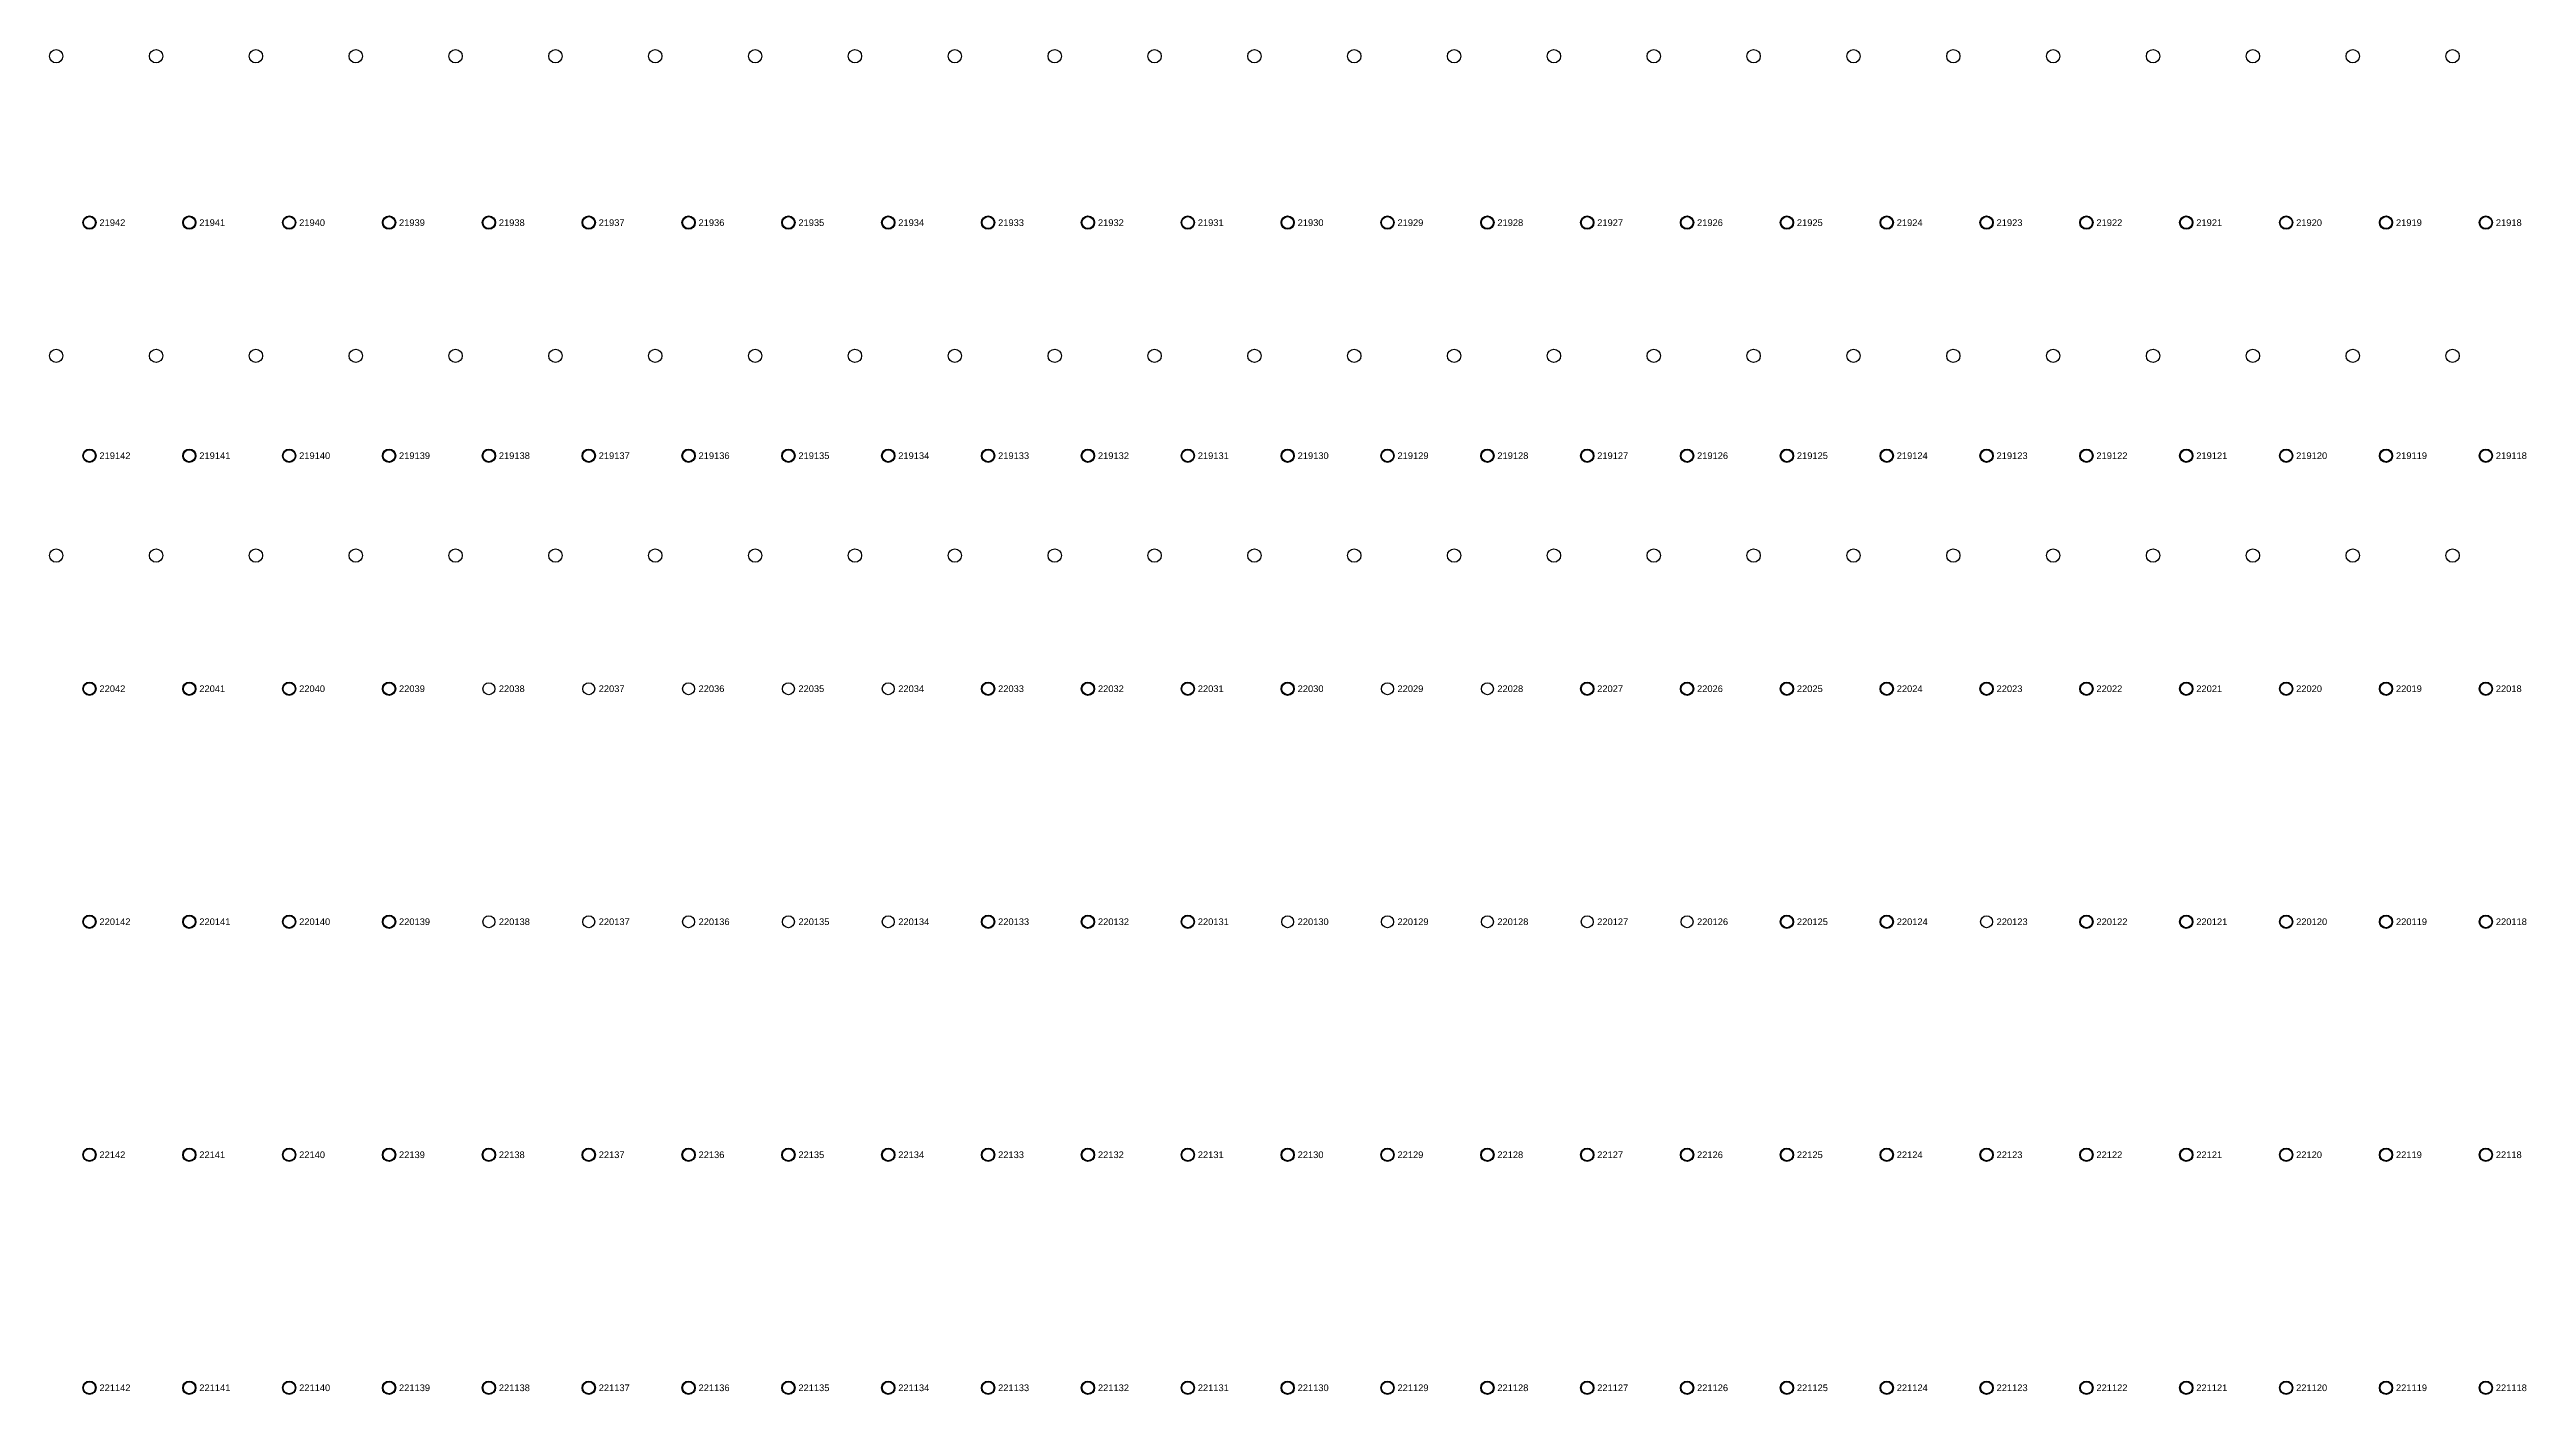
# Model space of a CAD drawing. Extents: x -5 to 376, y -217 to 241.
# Drawn here: x 185.4 to 280, y -157.2 to -105.9 of the extents above; entities that cross this region are included whole.
import ezdxf

# ---------------------------------------------------------------- set-up
doc = ezdxf.new("R2010")
doc.units = 0
for name, color, linetype in [('FIXTURE_INTERFACE_PIN', 4, 'CONTINUOUS'), ('GROUND_INTERFACE_PIN', 6, 'CONTINUOUS'), ('TESTER_INTERFACE_PIN', 144, 'CONTINUOUS'), ('TESTER_INTERFACE_PIN_LABEL', 144, 'CONTINUOUS'), ('TRANSFER_PROBES', 2, 'CONTINUOUS')]:
    doc.layers.add(name, color=color, linetype=linetype)
doc.styles.get("Standard").update_dxf_attribs({"font": 'arial.ttf'})

msp = doc.modelspace()

# ---------------------------------------------------------------- linework, layer by layer
at = {"layer": 'FIXTURE_INTERFACE_PIN'}
for centre in [(186.97194, -112.4585), (190.78194, -112.4585), (202.21194, -112.4585), (206.02194, -112.4585), (209.83194, -112.4585), (213.64194, -112.4585), (217.45194, -112.4585), (221.26194, -112.4585), (225.07194, -112.4585), (228.88194, -112.4585), (232.69194, -112.4585), (236.50194, -112.4585), (240.31194, -112.4585), (244.12194, -112.4585), (247.93194, -112.4585), (251.74194, -112.4585), (255.55194, -112.4585), (259.36194, -112.4585), (263.17194, -112.4585), (266.98194, -112.4585), (278.41194, -112.4585), (186.97194, -121.3485), (190.78194, -121.3485), (202.21194, -121.3485), (206.02194, -121.3485), (209.83194, -121.3485), (213.64194, -121.3485), (217.45194, -121.3485), (221.26194, -121.3485), (225.07194, -121.3485), (228.88194, -121.3485), (232.69194, -121.3485), (236.50194, -121.3485), (240.31194, -121.3485), (244.12194, -121.3485), (247.93194, -121.3485), (251.74194, -121.3485), (255.55194, -121.3485), (259.36194, -121.3485), (263.17194, -121.3485), (266.98194, -121.3485), (278.41194, -121.3485), (186.97194, -130.2385), (190.78194, -130.2385), (221.26194, -130.2385), (225.07194, -130.2385), (228.88194, -130.2385), (232.69194, -130.2385), (244.12194, -130.2385), (247.93194, -130.2385), (251.74194, -130.2385), (255.55194, -130.2385), (259.36194, -130.2385), (263.17194, -130.2385), (266.98194, -130.2385), (278.41194, -130.2385), (186.97194, -139.1285), (190.78194, -139.1285), (221.26194, -139.1285), (225.07194, -139.1285), (228.88194, -139.1285), (251.74194, -139.1285), (255.55194, -139.1285), (263.17194, -139.1285), (266.98194, -139.1285), (278.41194, -139.1285), (186.97194, -148.0185), (190.78194, -148.0185), (194.59194, -148.0185), (198.40194, -148.0185), (202.21194, -148.0185), (206.02194, -148.0185), (209.83194, -148.0185), (213.64194, -148.0185), (217.45194, -148.0185), (221.26194, -148.0185), (225.07194, -148.0185), (228.88194, -148.0185), (232.69194, -148.0185), (236.50194, -148.0185), (240.31194, -148.0185), (244.12194, -148.0185), (247.93194, -148.0185), (251.74194, -148.0185), (255.55194, -148.0185), (259.36194, -148.0185), (263.17194, -148.0185), (266.98194, -148.0185), (278.41194, -148.0185), (186.97194, -156.9085), (190.78194, -156.9085), (202.21194, -156.9085), (206.02194, -156.9085), (209.83194, -156.9085), (213.64194, -156.9085), (217.45194, -156.9085), (221.26194, -156.9085), (225.07194, -156.9085), (228.88194, -156.9085), (232.69194, -156.9085), (236.50194, -156.9085), (240.31194, -156.9085), (244.12194, -156.9085), (247.93194, -156.9085), (251.74194, -156.9085), (255.55194, -156.9085), (259.36194, -156.9085), (263.17194, -156.9085), (266.98194, -156.9085), (270.79194, -156.9085), (274.60194, -156.9085), (278.41194, -156.9085)]:
    msp.add_circle(centre, 0.254, dxfattribs=at)
at = {"layer": 'GROUND_INTERFACE_PIN'}
for centre in [(194.59194, -112.4585), (198.40194, -112.4585), (270.79194, -112.4585), (274.60194, -112.4585), (194.59194, -121.3485), (198.40194, -121.3485), (270.79194, -121.3485), (274.60194, -121.3485), (194.59194, -130.2385), (198.40194, -130.2385), (270.79194, -130.2385), (274.60194, -130.2385), (194.59194, -139.1285), (198.40194, -139.1285), (270.79194, -139.1285), (274.60194, -139.1285), (270.79194, -148.0185), (274.60194, -148.0185), (194.59194, -156.9085), (198.40194, -156.9085)]:
    msp.add_circle(centre, 0.254, dxfattribs=at)
at = {"layer": 'TESTER_INTERFACE_PIN'}
for centre in [(186.97194, -112.4585), (190.78194, -112.4585), (194.59194, -112.4585), (198.40194, -112.4585), (202.21194, -112.4585), (206.02194, -112.4585), (209.83194, -112.4585), (213.64194, -112.4585), (217.45194, -112.4585), (221.26194, -112.4585), (225.07194, -112.4585), (228.88194, -112.4585), (232.69194, -112.4585), (236.50194, -112.4585), (240.31194, -112.4585), (244.12194, -112.4585), (247.93194, -112.4585), (251.74194, -112.4585), (255.55194, -112.4585), (259.36194, -112.4585), (263.17194, -112.4585), (266.98194, -112.4585), (270.79194, -112.4585), (274.60194, -112.4585), (278.41194, -112.4585), (186.97194, -121.3485), (190.78194, -121.3485), (194.59194, -121.3485), (198.40194, -121.3485), (202.21194, -121.3485), (206.02194, -121.3485), (209.83194, -121.3485), (213.64194, -121.3485), (217.45194, -121.3485), (221.26194, -121.3485), (225.07194, -121.3485), (228.88194, -121.3485), (232.69194, -121.3485), (236.50194, -121.3485), (240.31194, -121.3485), (244.12194, -121.3485), (247.93194, -121.3485), (251.74194, -121.3485), (255.55194, -121.3485), (259.36194, -121.3485), (263.17194, -121.3485), (266.98194, -121.3485), (270.79194, -121.3485), (274.60194, -121.3485), (278.41194, -121.3485), (186.97194, -130.2385), (190.78194, -130.2385), (194.59194, -130.2385), (198.40194, -130.2385), (202.21194, -130.2385), (206.02194, -130.2385), (209.83194, -130.2385), (213.64194, -130.2385), (217.45194, -130.2385), (221.26194, -130.2385), (225.07194, -130.2385), (228.88194, -130.2385), (232.69194, -130.2385), (236.50194, -130.2385), (240.31194, -130.2385), (244.12194, -130.2385), (247.93194, -130.2385), (251.74194, -130.2385), (255.55194, -130.2385), (259.36194, -130.2385), (263.17194, -130.2385), (266.98194, -130.2385), (270.79194, -130.2385), (274.60194, -130.2385), (278.41194, -130.2385), (186.97194, -139.1285), (190.78194, -139.1285), (194.59194, -139.1285), (198.40194, -139.1285), (202.21194, -139.1285), (206.02194, -139.1285), (209.83194, -139.1285), (213.64194, -139.1285), (217.45194, -139.1285), (221.26194, -139.1285), (225.07194, -139.1285), (228.88194, -139.1285), (232.69194, -139.1285), (236.50194, -139.1285), (240.31194, -139.1285), (244.12194, -139.1285), (247.93194, -139.1285), (251.74194, -139.1285), (255.55194, -139.1285), (259.36194, -139.1285), (263.17194, -139.1285), (266.98194, -139.1285), (270.79194, -139.1285), (274.60194, -139.1285), (278.41194, -139.1285), (186.97194, -148.0185), (190.78194, -148.0185), (194.59194, -148.0185), (198.40194, -148.0185), (202.21194, -148.0185), (206.02194, -148.0185), (209.83194, -148.0185), (213.64194, -148.0185), (217.45194, -148.0185), (221.26194, -148.0185), (225.07194, -148.0185), (228.88194, -148.0185), (232.69194, -148.0185), (236.50194, -148.0185), (240.31194, -148.0185), (244.12194, -148.0185), (247.93194, -148.0185), (251.74194, -148.0185), (255.55194, -148.0185), (259.36194, -148.0185), (263.17194, -148.0185), (266.98194, -148.0185), (270.79194, -148.0185), (274.60194, -148.0185), (278.41194, -148.0185), (186.97194, -156.9085), (190.78194, -156.9085), (194.59194, -156.9085), (198.40194, -156.9085), (202.21194, -156.9085), (206.02194, -156.9085), (209.83194, -156.9085), (213.64194, -156.9085), (217.45194, -156.9085), (221.26194, -156.9085), (225.07194, -156.9085), (228.88194, -156.9085), (232.69194, -156.9085), (236.50194, -156.9085), (240.31194, -156.9085), (244.12194, -156.9085), (247.93194, -156.9085), (251.74194, -156.9085), (255.55194, -156.9085), (259.36194, -156.9085), (263.17194, -156.9085), (266.98194, -156.9085), (270.79194, -156.9085), (274.60194, -156.9085), (278.41194, -156.9085)]:
    msp.add_circle(centre, 0.2286, dxfattribs=at)
at = {"layer": 'TRANSFER_PROBES'}
for centre in [(185.70194, -106.1085), (189.51194, -106.1085), (193.32194, -106.1085), (197.13194, -106.1085), (200.94194, -106.1085), (204.75194, -106.1085), (208.56194, -106.1085), (212.37194, -106.1085), (216.18194, -106.1085), (219.99194, -106.1085), (223.80194, -106.1085), (227.61194, -106.1085), (231.42194, -106.1085), (235.23194, -106.1085), (239.04194, -106.1085), (242.85194, -106.1085), (246.66194, -106.1085), (250.47194, -106.1085), (254.28194, -106.1085), (258.09194, -106.1085), (261.90194, -106.1085), (265.71194, -106.1085), (269.52194, -106.1085), (273.33194, -106.1085), (277.14194, -106.1085), (185.70194, -117.5385), (189.51194, -117.5385), (193.32194, -117.5385), (197.13194, -117.5385), (200.94194, -117.5385), (204.75194, -117.5385), (208.56194, -117.5385), (212.37194, -117.5385), (216.18194, -117.5385), (219.99194, -117.5385), (223.80194, -117.5385), (227.61194, -117.5385), (231.42194, -117.5385), (235.23194, -117.5385), (239.04194, -117.5385), (242.85194, -117.5385), (246.66194, -117.5385), (250.47194, -117.5385), (254.28194, -117.5385), (258.09194, -117.5385), (261.90194, -117.5385), (265.71194, -117.5385), (269.52194, -117.5385), (273.33194, -117.5385), (277.14194, -117.5385), (185.70194, -125.1585), (189.51194, -125.1585), (193.32194, -125.1585), (197.13194, -125.1585), (200.94194, -125.1585), (204.75194, -125.1585), (208.56194, -125.1585), (212.37194, -125.1585), (216.18194, -125.1585), (219.99194, -125.1585), (223.80194, -125.1585), (227.61194, -125.1585), (231.42194, -125.1585), (235.23194, -125.1585), (239.04194, -125.1585), (242.85194, -125.1585), (246.66194, -125.1585), (250.47194, -125.1585), (254.28194, -125.1585), (258.09194, -125.1585), (261.90194, -125.1585), (265.71194, -125.1585), (269.52194, -125.1585), (273.33194, -125.1585), (277.14194, -125.1585)]:
    msp.add_circle(centre, 0.254, dxfattribs=at)

# ---------------------------------------------------------------- texts
at = {"layer": 'TESTER_INTERFACE_PIN_LABEL'}
for s, p in [('21942', (187.35294, -112.5855)), ('21941', (191.16294, -112.5855)), ('21940', (194.97294, -112.5855)), ('21939', (198.78294, -112.5855)), ('21938', (202.59294, -112.5855)), ('21937', (206.40294, -112.5855)), ('21936', (210.21294, -112.5855)), ('21935', (214.02294, -112.5855)), ('21934', (217.83294, -112.5855)), ('21933', (221.64294, -112.5855)), ('21932', (225.45294, -112.5855)), ('21931', (229.26294, -112.5855)), ('21930', (233.07294, -112.5855)), ('21929', (236.88294, -112.5855)), ('21928', (240.69294, -112.5855)), ('21927', (244.50294, -112.5855)), ('21926', (248.31294, -112.5855)), ('21925', (252.12294, -112.5855)), ('21924', (255.93294, -112.5855)), ('21923', (259.74294, -112.5855)), ('21922', (263.55294, -112.5855)), ('21921', (267.36294, -112.5855)), ('21920', (271.17294, -112.5855)), ('21919', (274.98294, -112.5855)), ('21918', (278.79294, -112.5855)), ('219142', (187.35294, -121.4755)), ('219141', (191.16294, -121.4755)), ('219140', (194.97294, -121.4755)), ('219139', (198.78294, -121.4755)), ('219138', (202.59294, -121.4755)), ('219137', (206.40294, -121.4755)), ('219136', (210.21294, -121.4755)), ('219135', (214.02294, -121.4755)), ('219134', (217.83294, -121.4755)), ('219133', (221.64294, -121.4755)), ('219132', (225.45294, -121.4755)), ('219131', (229.26294, -121.4755)), ('219130', (233.07294, -121.4755)), ('219129', (236.88294, -121.4755)), ('219128', (240.69294, -121.4755)), ('219127', (244.50294, -121.4755)), ('219126', (248.31294, -121.4755)), ('219125', (252.12294, -121.4755)), ('219124', (255.93294, -121.4755)), ('219123', (259.74294, -121.4755)), ('219122', (263.55294, -121.4755)), ('219121', (267.36294, -121.4755)), ('219120', (271.17294, -121.4755)), ('219119', (274.98294, -121.4755)), ('219118', (278.79294, -121.4755)), ('22042', (187.35294, -130.3655)), ('22041', (191.16294, -130.3655)), ('22040', (194.97294, -130.3655)), ('22039', (198.78294, -130.3655)), ('22038', (202.59294, -130.3655)), ('22037', (206.40294, -130.3655)), ('22036', (210.21294, -130.3655)), ('22035', (214.02294, -130.3655)), ('22034', (217.83294, -130.3655)), ('22033', (221.64294, -130.3655)), ('22032', (225.45294, -130.3655)), ('22031', (229.26294, -130.3655)), ('22030', (233.07294, -130.3655)), ('22029', (236.88294, -130.3655)), ('22028', (240.69294, -130.3655)), ('22027', (244.50294, -130.3655)), ('22026', (248.31294, -130.3655)), ('22025', (252.12294, -130.3655)), ('22024', (255.93294, -130.3655)), ('22023', (259.74294, -130.3655)), ('22022', (263.55294, -130.3655)), ('22021', (267.36294, -130.3655)), ('22020', (271.17294, -130.3655)), ('22019', (274.98294, -130.3655)), ('22018', (278.79294, -130.3655)), ('220142', (187.35294, -139.2555)), ('220141', (191.16294, -139.2555)), ('220140', (194.97294, -139.2555)), ('220139', (198.78294, -139.2555)), ('220138', (202.59294, -139.2555)), ('220137', (206.40294, -139.2555)), ('220136', (210.21294, -139.2555)), ('220135', (214.02294, -139.2555)), ('220134', (217.83294, -139.2555)), ('220133', (221.64294, -139.2555)), ('220132', (225.45294, -139.2555)), ('220131', (229.26294, -139.2555)), ('220130', (233.07294, -139.2555)), ('220129', (236.88294, -139.2555)), ('220128', (240.69294, -139.2555)), ('220127', (244.50294, -139.2555)), ('220126', (248.31294, -139.2555)), ('220125', (252.12294, -139.2555)), ('220124', (255.93294, -139.2555)), ('220123', (259.74294, -139.2555)), ('220122', (263.55294, -139.2555)), ('220121', (267.36294, -139.2555)), ('220120', (271.17294, -139.2555)), ('220119', (274.98294, -139.2555)), ('220118', (278.79294, -139.2555)), ('22142', (187.35294, -148.1455)), ('22141', (191.16294, -148.1455)), ('22140', (194.97294, -148.1455)), ('22139', (198.78294, -148.1455)), ('22138', (202.59294, -148.1455)), ('22137', (206.40294, -148.1455)), ('22136', (210.21294, -148.1455)), ('22135', (214.02294, -148.1455)), ('22134', (217.83294, -148.1455)), ('22133', (221.64294, -148.1455)), ('22132', (225.45294, -148.1455)), ('22131', (229.26294, -148.1455)), ('22130', (233.07294, -148.1455)), ('22129', (236.88294, -148.1455)), ('22128', (240.69294, -148.1455)), ('22127', (244.50294, -148.1455)), ('22126', (248.31294, -148.1455)), ('22125', (252.12294, -148.1455)), ('22124', (255.93294, -148.1455)), ('22123', (259.74294, -148.1455)), ('22122', (263.55294, -148.1455)), ('22121', (267.36294, -148.1455)), ('22120', (271.17294, -148.1455)), ('22119', (274.98294, -148.1455)), ('22118', (278.79294, -148.1455)), ('221142', (187.35294, -157.0355)), ('221141', (191.16294, -157.0355)), ('221140', (194.97294, -157.0355)), ('221139', (198.78294, -157.0355)), ('221138', (202.59294, -157.0355)), ('221137', (206.40294, -157.0355)), ('221136', (210.21294, -157.0355)), ('221135', (214.02294, -157.0355)), ('221134', (217.83294, -157.0355)), ('221133', (221.64294, -157.0355)), ('221132', (225.45294, -157.0355)), ('221131', (229.26294, -157.0355)), ('221130', (233.07294, -157.0355)), ('221129', (236.88294, -157.0355)), ('221128', (240.69294, -157.0355)), ('221127', (244.50294, -157.0355)), ('221126', (248.31294, -157.0355)), ('221125', (252.12294, -157.0355)), ('221124', (255.93294, -157.0355)), ('221123', (259.74294, -157.0355)), ('221122', (263.55294, -157.0355)), ('221121', (267.36294, -157.0355)), ('221120', (271.17294, -157.0355)), ('221119', (274.98294, -157.0355)), ('221118', (278.79294, -157.0355))]:
    msp.add_text(s, height=0.254, dxfattribs=at).set_placement(p)

doc.saveas('drawing.dxf')
